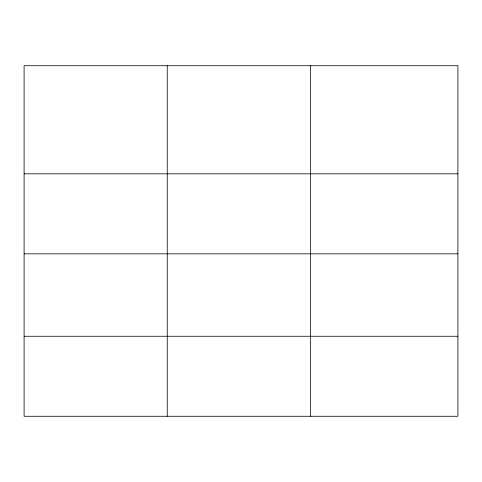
<?xml version="1.0" encoding="UTF-8"?>
<svg xmlns="http://www.w3.org/2000/svg" width="482" height="482" viewBox="0 0 482 482"><rect width="100%" height="100%" fill="white"/><g stroke="black" fill="none" stroke-linecap="round" stroke-linejoin="round"><path stroke-width="0.72" d="M457.9 253.827L457.9 65.727L24.1 65.727L24.1 416.273L457.9 416.273L457.9 253.827L24.1 253.827M24.1 173.821L457.9 173.821M24.1 336.261L457.9 336.261M310.408 65.727L310.408 416.273M167.254 65.727L167.254 416.273"/></g></svg>
